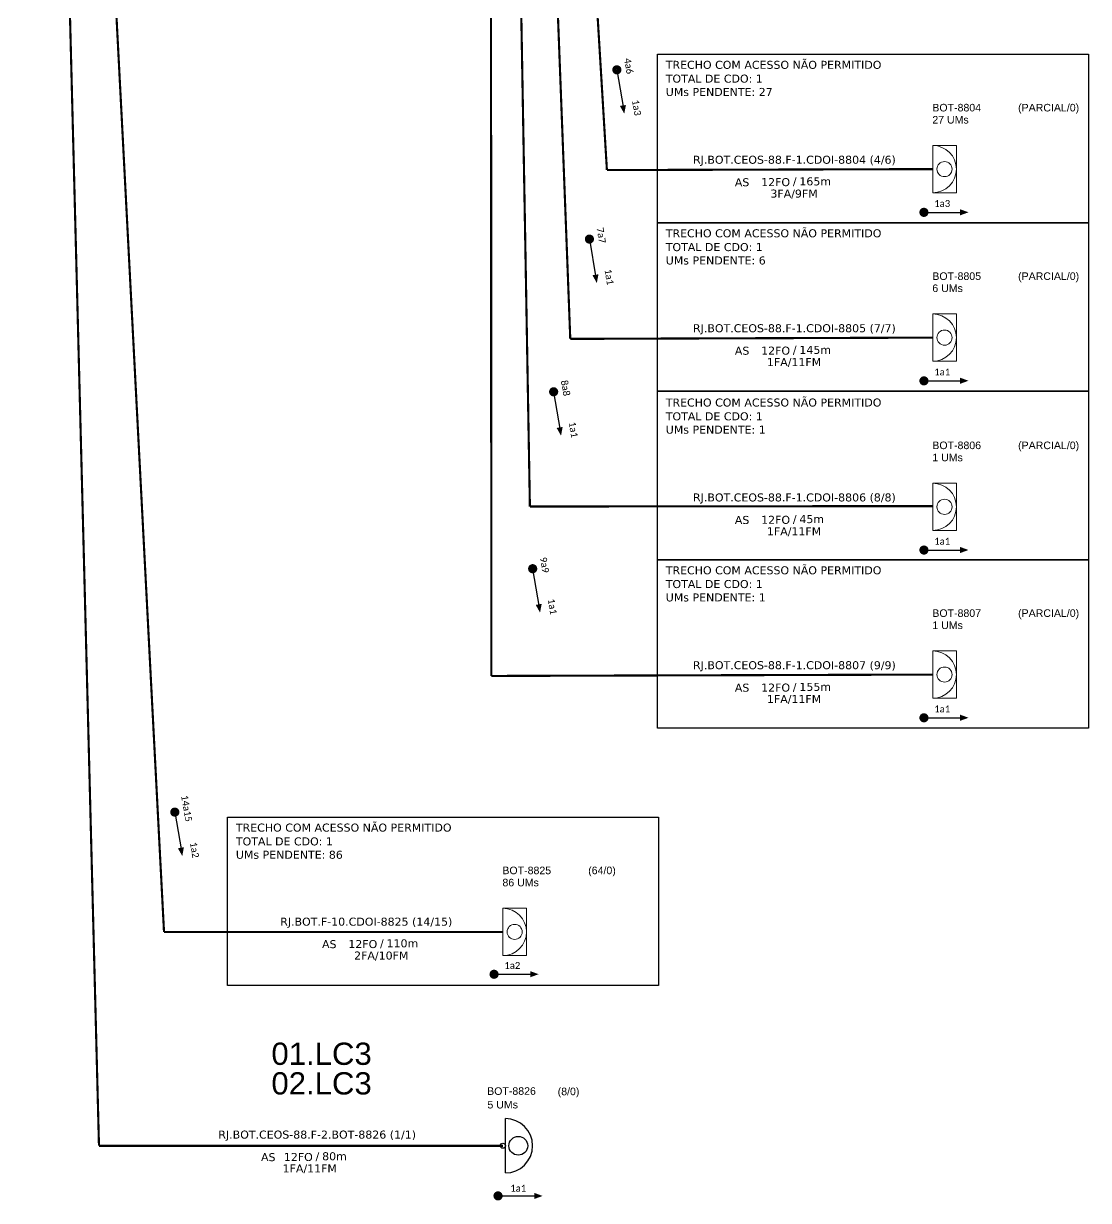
# Model space of a CAD drawing. Header units: metres. Extents: x -36 to 587728, y -8 to 9716578.
# Drawn here: x 587369.7 to 587586.5, y 9715862.5 to 9716102.3 of the extents above; entities that cross this region are included whole.
import ezdxf
from ezdxf.enums import TextEntityAlignment as Align

# ---------------------------------------------------------------- set-up
doc = ezdxf.new("R2010")
doc.units = ezdxf.units.M
doc.header["$LTSCALE"] = 0.5
doc.header["$MEASUREMENT"] = 0
for name, color, linetype, lineweight in [("20.0-LEGENDA DOS CDO'S", 1, 'Continuous', 0), ('20.1-CDO_INTERIOR', 1, 'Continuous', 0), ('20.2-CDO_POSTE', 1, 'Continuous', 5), ('40.1-ETIQUETAS', 1, 'Continuous', 20)]:
    doc.layers.add(name, color=color, linetype=linetype, lineweight=lineweight)
for name, color, linetype in [('CAP a instalar', 1, 'Continuous'), ('label_cabos', 7, 'Continuous'), ('SETA', 7, 'Continuous'), ('texto', 255, 'Continuous')]:
    doc.layers.add(name, color=color, linetype=linetype)
doc.styles.add('ARIAL', font='arial.ttf')
doc.styles.add('siredit', font='verdana.ttf')
doc.styles.get("Standard").update_dxf_attribs({"font": 'arial.ttf'})
doc.linetypes.add('FENCELINE1', pattern='A,0.25,-0.1,[133,ltypeshp.shx,S=0.1,R=0,X=-0.1,Y=0],-0.1,1', length=1.45)

# ---------------------------------------------------------------- blocks, each defined once
blk = doc.blocks.new('ETIQUETA_RS5F')
at = {"layer": '40.1-ETIQUETAS', "color": 0, "style": 'siredit'}
blk.add_text('/', height=1.5, dxfattribs=at).set_placement((1.58, -1.95), align=Align.MIDDLE_RIGHT)
for tag, p in [('ETIQUETA_R_PRIMARIA', (1.21, 4.1)), ('ETIQUETA_R_SECUNDARIA', (1.21, 2.1)), ('F_ATIVAS/F_MORTAS', (1.14, -4.24))]:
    blk.add_attdef(tag, text='', height=1.5, dxfattribs=at).set_placement(p, align=Align.MIDDLE_CENTER)
for tag, p in [('TIPO_CABO', (-6.58, -2.12)), ('CAP_CABO', (0.4, -2.09))]:
    blk.add_attdef(tag, text='', height=1.5, dxfattribs=at).set_placement(p, align=Align.MIDDLE_RIGHT)
blk.add_attdef('METROS', text='', height=1.5, dxfattribs=at).set_placement((2.14, -1.95), align=Align.MIDDLE_LEFT)
for tag, p in [('FUSÃO_1', (0.85, -8.39)), ('FUSÃO_2', (0.85, -10.6)), ('FUSÃO_3', (0.85, -12.93)), ('FUSÃO_4', (0.85, -15.14)), ('FUSÃO_5', (0.85, -17.16))]:
    blk.add_attdef(tag, text='', height=1.5, dxfattribs=at).set_placement(p, align=Align.CENTER)
blk = doc.blocks.new('CDOI_INT')
at = {"layer": '20.1-CDO_INTERIOR', "color": 0, "lineweight": 18}
blk.add_lwpolyline([(4.25, -4.25), (4.25, 4.25), (0, 4.25), (0, -4.25)], close=True, dxfattribs=at)
blk.add_circle((2.12, 0), 1.36, dxfattribs=at)
blk.add_arc((0, 0), 4.25, 270, 90, dxfattribs=at)
at = {"layer": "20.0-LEGENDA DOS CDO'S", "color": 0, "style": 'ARIAL'}
for tag, p in [('CDO_N', (-0.08, 10.38)), ('SPLITER_1', (21.18, 10.38)), ('SURVEY', (-0.08, 8.2)), ('SPLITER_2', (21.19, 8.68)), ('SAP', (-0.08, 6.23)), ('1:XX', (5.94, -2.22)), ('UMS', (5.94, -4.24))]:
    blk.add_attdef(tag, p, '', height=1.36, dxfattribs=at)
blk.add_attdef('FIBRAS_UTILIZADAS', text='', height=1.36, dxfattribs=at).set_placement((15.34, 10.38), align=Align.CENTER)
blk = doc.blocks.new('*U117')
at = {"color": 7}
blk.add_line((12.92, -5.49), (-2.38, -5.49), dxfattribs=at)
for centre, radius in [((5.27, -1.86), 2.64), ((5.27, -6.2), 0.708)]:
    blk.add_circle(centre, radius, dxfattribs=at)
blk.add_arc((5.27, -5.49), 7.65, 0, 180, dxfattribs=at)
blk = doc.blocks.new('CDOE-TEXTO PADRÃO')
at = {"layer": "20.0-LEGENDA DOS CDO'S", "color": 0, "style": 'ARIAL'}
for tag, p in [('CDO_N', (0.49, 7.39)), ('CORDOALHA', (0.5, 4.33)), ('SAP', (0.51, 1.67)), ('SPLITER_1', (0.59, -0.91)), ('SPLITER_2', (0.6, -3.55)), ('(XX-XX_F)S', (0.54, -8.29)), ('(XX-XX_L)S', (0.55, -10.83)), ('UMS', (0.55, -13.15))]:
    blk.add_attdef(tag, p, '', height=1.7, rotation=0.118, dxfattribs=at)
blk.add_attdef('FIBRAS_UTILIZADAS', text='', height=1.7, rotation=0.118, dxfattribs=at).set_placement((19.77, 7.43), align=Align.CENTER)

msp = doc.modelspace()

# ---------------------------------------------------------------- linework, layer by layer
at = {"color": 7}
for points in [[(587586.46, 9716061.69), (587498.71, 9716061.69), (587498.71, 9716096.02), (587586.46, 9716096.02)], [(587586.46, 9716027.36), (587498.71, 9716027.36), (587498.71, 9716061.69), (587586.46, 9716061.69)], [(587586.46, 9715993.04), (587498.71, 9715993.04), (587498.71, 9716027.36), (587586.46, 9716027.36)], [(587586.46, 9715958.71), (587498.71, 9715958.71), (587498.71, 9715993.04), (587586.46, 9715993.04)], [(587498.94, 9715906.29), (587411.18, 9715906.29), (587411.18, 9715940.62), (587498.94, 9715940.62)]]:
    msp.add_lwpolyline(points, close=True, dxfattribs=at)
at = {"color": 7, "const_width": 0.932}
for points in [[(587490.38, 9716093.31, 1), (587490.54, 9716092.39, 1)], [(587490.38, 9716093.31, 1), (587490.54, 9716092.39, 1)], [(587484.79, 9716058.82, 1), (587484.95, 9716057.9, 1)], [(587484.79, 9716058.82, 1), (587484.95, 9716057.9, 1)], [(587477.51, 9716027.71, 1), (587477.66, 9716026.79, 1)], [(587477.51, 9716027.71, 1), (587477.66, 9716026.79, 1)], [(587473.24, 9715991.67, 1), (587473.39, 9715990.75, 1)], [(587473.24, 9715991.67, 1), (587473.39, 9715990.75, 1)], [(587400.38, 9715942.08, 1), (587400.54, 9715941.16, 1)], [(587400.38, 9715942.08, 1), (587400.54, 9715941.16, 1)], [(587465.8, 9715863.43, 1), (587466.73, 9715863.43, 1)]]:
    msp.add_lwpolyline(points, format="xyb", close=True, dxfattribs=at)
at = {"color": 7}
for points in [[(587552.51, 9716063.81, 0.932, 0.932, 1), (587553.44, 9716063.81, 0.932, 0.932, 1)], [(587552.51, 9716029.48, 0.932, 0.932, 1), (587553.44, 9716029.48, 0.932, 0.932, 1)], [(587552.51, 9715995.01, 0.932, 0.932, 1), (587553.44, 9715995.01, 0.932, 0.932, 1)], [(587552.51, 9715960.83, 0.932, 0.932, 1), (587553.44, 9715960.83, 0.932, 0.932, 1)], [(587464.99, 9715908.58, 0.932, 0.932, 1), (587465.92, 9715908.58, 0.932, 0.932, 1)]]:
    msp.add_lwpolyline(points, format="xyseb", close=True, dxfattribs=at)
at = {"layer": 'CAP a instalar', "color": 7, "linetype": 'FENCELINE1', "ltscale": 7, "const_width": 0.435}
for points in [[(587398.26, 9715917.21), (587369.88, 9716464.07)], [(587369.88, 9716464.07), (587385.02, 9715873.64)], [(587464.68, 9716465.04), (587488.43, 9716072.42)], [(587464.68, 9716465.04), (587480.97, 9716038.03)], [(587472.75, 9716003.88), (587464.68, 9716465.04)], [(587464.68, 9716465.04), (587464.9, 9715969.36)], [(587488.43, 9716072.42), (587554.77, 9716072.62)], [(587480.97, 9716038.03), (587554.77, 9716038.29)], [(587472.75, 9716003.88), (587554.77, 9716003.96)], [(587464.9, 9715969.36), (587554.77, 9715969.64)], [(587467.25, 9715917.21), (587398.26, 9715917.21)], [(587467.25, 9715873.64), (587385.02, 9715873.64)]]:
    msp.add_lwpolyline(points, dxfattribs=at)
at = {"layer": 'SETA', "color": 7}
for points in [[(587490.46, 9716092.85), (587491.78, 9716084.95)], [(587490.46, 9716092.85), (587491.78, 9716084.95)], [(587552.98, 9716063.81), (587560.99, 9716063.81)], [(587484.87, 9716058.36), (587486.19, 9716050.46)], [(587484.87, 9716058.36), (587486.19, 9716050.46)], [(587552.98, 9716029.48), (587560.99, 9716029.48)], [(587477.58, 9716027.25), (587478.9, 9716019.35)], [(587477.58, 9716027.25), (587478.9, 9716019.35)], [(587552.98, 9715995.01), (587560.99, 9715995.01)], [(587473.31, 9715991.21), (587474.63, 9715983.31)], [(587473.31, 9715991.21), (587474.63, 9715983.31)], [(587552.98, 9715960.83), (587560.99, 9715960.83)], [(587400.46, 9715941.62), (587401.79, 9715933.72)], [(587400.46, 9715941.62), (587401.79, 9715933.72)], [(587465.45, 9715908.58), (587473.46, 9715908.58)], [(587466.27, 9715863.41), (587474.28, 9715863.41)]]:
    msp.add_lwpolyline(points, dxfattribs=at)
for points in [[(587492.3, 9716085.69), (587491.97, 9716083.91), (587491.07, 9716085.49)], [(587492.3, 9716085.69), (587491.97, 9716083.91), (587491.07, 9716085.49)], [(587560.34, 9716064.44), (587562.05, 9716063.82), (587560.34, 9716063.2)], [(587486.71, 9716051.2), (587486.38, 9716049.41), (587485.48, 9716050.99)], [(587486.71, 9716051.2), (587486.38, 9716049.41), (587485.48, 9716050.99)], [(587560.34, 9716030.12), (587562.05, 9716029.5), (587560.34, 9716028.88)], [(587479.42, 9716020.09), (587479.09, 9716018.3), (587478.2, 9716019.88)], [(587479.42, 9716020.09), (587479.09, 9716018.3), (587478.2, 9716019.88)], [(587560.34, 9715995.64), (587562.05, 9715995.02), (587560.34, 9715994.4)], [(587475.15, 9715984.05), (587474.82, 9715982.26), (587473.93, 9715983.84)], [(587475.15, 9715984.05), (587474.82, 9715982.26), (587473.93, 9715983.84)], [(587560.34, 9715961.47), (587562.05, 9715960.84), (587560.34, 9715960.22)], [(587402.31, 9715934.46), (587401.98, 9715932.67), (587401.08, 9715934.25)], [(587402.31, 9715934.46), (587401.98, 9715932.67), (587401.08, 9715934.25)], [(587472.82, 9715909.22), (587474.53, 9715908.6), (587472.82, 9715907.97)], [(587473.63, 9715864.05), (587475.34, 9715863.42), (587473.63, 9715862.8)]]:
    msp.add_solid(points, dxfattribs=at)

# ---------------------------------------------------------------- block references
at = {"layer": '20.2-CDO_POSTE', "color": 7}
ref = msp.add_blockref('CDOE-TEXTO PADRÃO', (587470.66, 9715873.7), dxfattribs=dict(at, xscale=0.9056124026656152, yscale=0.9056124026656152, zscale=0.9056124026656152))
ref.add_attrib('CDO_N', 'BOT-8826', (587464.05, 9715884.01), dxfattribs={"layer": "20.0-LEGENDA DOS CDO'S", "color": 0, "height": 1.539, "rotation": 0.118, "style": 'ARIAL'})
ref.add_attrib('CORDOALHA', '5 UMs', (587464.11, 9715881.24), dxfattribs={"layer": "20.0-LEGENDA DOS CDO'S", "color": 0, "height": 1.539, "rotation": 0.118, "style": 'ARIAL'})
ref.add_attrib('FIBRAS_UTILIZADAS', '       (8/0)', dxfattribs={"layer": "20.0-LEGENDA DOS CDO'S", "color": 0, "height": 1.5394, "rotation": 0.118, "style": 'ARIAL'}).set_placement((587478.53, 9715883.94), align=Align.CENTER)
at = {"layer": '40.1-ETIQUETAS', "color": 7}
ref = msp.add_blockref('CDOI_INT', (587554.77, 9716072.62), dxfattribs=dict(at, xscale=1.13240331868774, yscale=1.13240331868774, zscale=1.13240331868774))
ref.add_attrib('CDO_N', 'BOT-8804', (587554.68, 9716084.37), dxfattribs={"layer": "20.0-LEGENDA DOS CDO'S", "color": 0, "height": 1.54, "style": 'ARIAL'})
ref.add_attrib('FIBRAS_UTILIZADAS', '(PARCIAL/0)', (587572.14, 9716084.37), dxfattribs={"layer": "20.0-LEGENDA DOS CDO'S", "color": 0, "height": 1.5404, "style": 'ARIAL'})
ref.add_attrib('SURVEY', '27 UMs', (587554.68, 9716081.9), dxfattribs={"layer": "20.0-LEGENDA DOS CDO'S", "color": 0, "height": 1.54, "style": 'ARIAL'})
ref = msp.add_blockref('ETIQUETA_RS5F', (587525.32, 9716072.24), dxfattribs=dict(at, xscale=1.086734860186899, yscale=1.086734860186899, zscale=1.086734860186899))
ref.add_attrib('ETIQUETA_R_SECUNDARIA', 'RJ.BOT.CEOS-88.F-1.CDOI-8804 (4/6)', dxfattribs={"color": 0, "height": 1.6301, "style": 'siredit'}).set_placement((587526.6, 9716074.53), align=Align.MIDDLE_CENTER)
ref.add_attrib('TIPO_CABO', 'AS ', dxfattribs={"color": 0, "height": 1.63, "style": 'siredit'}).set_placement((587518.13, 9716069.94), align=Align.MIDDLE_RIGHT)
ref.add_attrib('CAP_CABO', '12FO', dxfattribs={"color": 0, "height": 1.63, "style": 'siredit'}).set_placement((587525.72, 9716069.97), align=Align.MIDDLE_RIGHT)
ref.add_attrib('METROS', '165m', dxfattribs={"color": 0, "height": 1.63, "style": 'siredit'}).set_placement((587527.61, 9716070.12), align=Align.MIDDLE_LEFT)
ref.add_attrib('F_ATIVAS/F_MORTAS', '3FA/9FM', dxfattribs={"color": 0, "height": 1.63, "style": 'siredit'}).set_placement((587526.53, 9716067.63), align=Align.MIDDLE_CENTER)
ref = msp.add_blockref('CDOI_INT', (587554.77, 9716038.29), dxfattribs=dict(at, xscale=1.13240331868774, yscale=1.13240331868774, zscale=1.13240331868774))
ref.add_attrib('CDO_N', 'BOT-8805', (587554.68, 9716050.04), dxfattribs={"layer": "20.0-LEGENDA DOS CDO'S", "color": 0, "height": 1.54, "style": 'ARIAL'})
ref.add_attrib('FIBRAS_UTILIZADAS', '(PARCIAL/0)', (587572.14, 9716050.04), dxfattribs={"layer": "20.0-LEGENDA DOS CDO'S", "color": 0, "height": 1.5404, "style": 'ARIAL'})
ref.add_attrib('SURVEY', '6 UMs', (587554.68, 9716047.58), dxfattribs={"layer": "20.0-LEGENDA DOS CDO'S", "color": 0, "height": 1.54, "style": 'ARIAL'})
ref = msp.add_blockref('ETIQUETA_RS5F', (587525.32, 9716037.92), dxfattribs=dict(at, xscale=1.086734860186899, yscale=1.086734860186899, zscale=1.086734860186899))
ref.add_attrib('ETIQUETA_R_SECUNDARIA', 'RJ.BOT.CEOS-88.F-1.CDOI-8805 (7/7)', dxfattribs={"color": 0, "height": 1.6301, "style": 'siredit'}).set_placement((587526.6, 9716040.2), align=Align.MIDDLE_CENTER)
ref.add_attrib('TIPO_CABO', 'AS ', dxfattribs={"color": 0, "height": 1.63, "style": 'siredit'}).set_placement((587518.13, 9716035.62), align=Align.MIDDLE_RIGHT)
ref.add_attrib('CAP_CABO', '12FO', dxfattribs={"color": 0, "height": 1.63, "style": 'siredit'}).set_placement((587525.72, 9716035.64), align=Align.MIDDLE_RIGHT)
ref.add_attrib('METROS', '145m', dxfattribs={"color": 0, "height": 1.63, "style": 'siredit'}).set_placement((587527.61, 9716035.79), align=Align.MIDDLE_LEFT)
ref.add_attrib('F_ATIVAS/F_MORTAS', '1FA/11FM', dxfattribs={"color": 0, "height": 1.63, "style": 'siredit'}).set_placement((587526.53, 9716033.3), align=Align.MIDDLE_CENTER)
ref = msp.add_blockref('CDOI_INT', (587554.77, 9716003.81), dxfattribs=dict(at, xscale=1.13240331868774, yscale=1.13240331868774, zscale=1.13240331868774))
ref.add_attrib('CDO_N', 'BOT-8806', (587554.68, 9716015.57), dxfattribs={"layer": "20.0-LEGENDA DOS CDO'S", "color": 0, "height": 1.54, "style": 'ARIAL'})
ref.add_attrib('FIBRAS_UTILIZADAS', '(PARCIAL/0)', (587572.14, 9716015.57), dxfattribs={"layer": "20.0-LEGENDA DOS CDO'S", "color": 0, "height": 1.5404, "style": 'ARIAL'})
ref.add_attrib('SURVEY', '1 UMs', (587554.68, 9716013.1), dxfattribs={"layer": "20.0-LEGENDA DOS CDO'S", "color": 0, "height": 1.54, "style": 'ARIAL'})
ref = msp.add_blockref('ETIQUETA_RS5F', (587525.32, 9716003.44), dxfattribs=dict(at, xscale=1.086734860186899, yscale=1.086734860186899, zscale=1.086734860186899))
ref.add_attrib('ETIQUETA_R_SECUNDARIA', 'RJ.BOT.CEOS-88.F-1.CDOI-8806 (8/8)', dxfattribs={"color": 0, "height": 1.6301, "style": 'siredit'}).set_placement((587526.6, 9716005.73), align=Align.MIDDLE_CENTER)
ref.add_attrib('TIPO_CABO', 'AS ', dxfattribs={"color": 0, "height": 1.63, "style": 'siredit'}).set_placement((587518.13, 9716001.14), align=Align.MIDDLE_RIGHT)
ref.add_attrib('CAP_CABO', '12FO', dxfattribs={"color": 0, "height": 1.63, "style": 'siredit'}).set_placement((587525.72, 9716001.17), align=Align.MIDDLE_RIGHT)
ref.add_attrib('METROS', '45m', dxfattribs={"color": 0, "height": 1.63, "style": 'siredit'}).set_placement((587527.61, 9716001.32), align=Align.MIDDLE_LEFT)
ref.add_attrib('F_ATIVAS/F_MORTAS', '1FA/11FM', dxfattribs={"color": 0, "height": 1.63, "style": 'siredit'}).set_placement((587526.53, 9715998.83), align=Align.MIDDLE_CENTER)
ref = msp.add_blockref('CDOI_INT', (587554.77, 9715969.64), dxfattribs=dict(at, xscale=1.13240331868774, yscale=1.13240331868774, zscale=1.13240331868774))
ref.add_attrib('CDO_N', 'BOT-8807', (587554.68, 9715981.39), dxfattribs={"layer": "20.0-LEGENDA DOS CDO'S", "color": 0, "height": 1.54, "style": 'ARIAL'})
ref.add_attrib('FIBRAS_UTILIZADAS', '(PARCIAL/0)', (587572.14, 9715981.39), dxfattribs={"layer": "20.0-LEGENDA DOS CDO'S", "color": 0, "height": 1.5404, "style": 'ARIAL'})
ref.add_attrib('SURVEY', '1 UMs', (587554.68, 9715978.92), dxfattribs={"layer": "20.0-LEGENDA DOS CDO'S", "color": 0, "height": 1.54, "style": 'ARIAL'})
ref = msp.add_blockref('ETIQUETA_RS5F', (587525.32, 9715969.26), dxfattribs=dict(at, xscale=1.086734860186899, yscale=1.086734860186899, zscale=1.086734860186899))
ref.add_attrib('ETIQUETA_R_SECUNDARIA', 'RJ.BOT.CEOS-88.F-1.CDOI-8807 (9/9)', dxfattribs={"color": 0, "height": 1.6301, "style": 'siredit'}).set_placement((587526.6, 9715971.55), align=Align.MIDDLE_CENTER)
ref.add_attrib('TIPO_CABO', 'AS ', dxfattribs={"color": 0, "height": 1.63, "style": 'siredit'}).set_placement((587518.13, 9715966.97), align=Align.MIDDLE_RIGHT)
ref.add_attrib('CAP_CABO', '12FO', dxfattribs={"color": 0, "height": 1.63, "style": 'siredit'}).set_placement((587525.72, 9715966.99), align=Align.MIDDLE_RIGHT)
ref.add_attrib('METROS', '155m', dxfattribs={"color": 0, "height": 1.63, "style": 'siredit'}).set_placement((587527.61, 9715967.14), align=Align.MIDDLE_LEFT)
ref.add_attrib('F_ATIVAS/F_MORTAS', '1FA/11FM', dxfattribs={"color": 0, "height": 1.63, "style": 'siredit'}).set_placement((587526.53, 9715964.65), align=Align.MIDDLE_CENTER)
ref = msp.add_blockref('CDOI_INT', (587467.25, 9715917.21), dxfattribs=dict(at, xscale=1.13240331868774, yscale=1.13240331868774, zscale=1.13240331868774))
ref.add_attrib('CDO_N', 'BOT-8825', (587467.15, 9715928.97), dxfattribs={"layer": "20.0-LEGENDA DOS CDO'S", "color": 0, "height": 1.54, "style": 'ARIAL'})
ref.add_attrib('FIBRAS_UTILIZADAS', '(64/0)', (587484.62, 9715928.97), dxfattribs={"layer": "20.0-LEGENDA DOS CDO'S", "color": 0, "height": 1.54, "style": 'ARIAL'})
ref.add_attrib('SURVEY', '86 UMs', (587467.16, 9715926.5), dxfattribs={"layer": "20.0-LEGENDA DOS CDO'S", "color": 0, "height": 1.54, "style": 'ARIAL'})
ref = msp.add_blockref('ETIQUETA_RS5F', (587441.28, 9715917.02), dxfattribs=dict(at, xscale=1.086734860186899, yscale=1.086734860186899, zscale=1.086734860186899))
ref.add_attrib('ETIQUETA_R_SECUNDARIA', 'RJ.BOT.F-10.CDOI-8825 (14/15)', dxfattribs={"color": 0, "height": 1.6301, "style": 'siredit'}).set_placement((587439.43, 9715919.3), align=Align.MIDDLE_CENTER)
ref.add_attrib('TIPO_CABO', 'AS ', dxfattribs={"color": 0, "height": 1.63, "style": 'siredit'}).set_placement((587434.09, 9715914.72), align=Align.MIDDLE_RIGHT)
ref.add_attrib('CAP_CABO', '12FO', dxfattribs={"color": 0, "height": 1.63, "style": 'siredit'}).set_placement((587441.68, 9715914.74), align=Align.MIDDLE_RIGHT)
ref.add_attrib('METROS', '110m', dxfattribs={"color": 0, "height": 1.63, "style": 'siredit'}).set_placement((587443.57, 9715914.89), align=Align.MIDDLE_LEFT)
ref.add_attrib('F_ATIVAS/F_MORTAS', '2FA/10FM', dxfattribs={"color": 0, "height": 1.63, "style": 'siredit'}).set_placement((587442.49, 9715912.4), align=Align.MIDDLE_CENTER)
ref = msp.add_blockref('ETIQUETA_RS5F', (587428.15, 9715873.63), dxfattribs=dict(at, xscale=1.086734866023439, yscale=1.086734866023439, zscale=1.086734866023439))
ref.add_attrib('ETIQUETA_R_SECUNDARIA', 'RJ.BOT.CEOS-88.F-2.BOT-8826 (1/1)', dxfattribs={"color": 0, "height": 1.6301, "style": 'siredit'}).set_placement((587429.44, 9715875.92), align=Align.MIDDLE_CENTER)
ref.add_attrib('TIPO_CABO', 'AS', dxfattribs={"color": 0, "height": 1.63, "style": 'siredit'}).set_placement((587420.96, 9715871.33), align=Align.MIDDLE_RIGHT)
ref.add_attrib('CAP_CABO', '12FO', dxfattribs={"color": 0, "height": 1.63, "style": 'siredit'}).set_placement((587428.55, 9715871.36), align=Align.MIDDLE_RIGHT)
ref.add_attrib('METROS', '80m', dxfattribs={"color": 0, "height": 1.63, "style": 'siredit'}).set_placement((587430.45, 9715871.51), align=Align.MIDDLE_LEFT)
ref.add_attrib('F_ATIVAS/F_MORTAS', '1FA/11FM', dxfattribs={"color": 0, "height": 1.63, "style": 'siredit'}).set_placement((587427.93, 9715869.02), align=Align.MIDDLE_CENTER)
at = {"layer": 'label_cabos', "color": 7, "xscale": 0.7244899110257627, "yscale": 0.7244899110257627, "zscale": 0.72448992, "rotation": 270}
msp.add_blockref('*U117', (587471.74, 9715877.46), dxfattribs=at)

# ---------------------------------------------------------------- texts
at = {"color": 7, "style": 'siredit'}
for s, p in [('TRECHO COM ACESSO NÃO PERMITIDO', (587500.41, 9716093.05)), ('TOTAL DE CDO: 1', (587500.41, 9716090.24)), ('UMs PENDENTE: 27', (587500.41, 9716087.52)), ('TRECHO COM ACESSO NÃO PERMITIDO', (587500.41, 9716058.73)), ('TOTAL DE CDO: 1', (587500.41, 9716055.92)), ('UMs PENDENTE: 6', (587500.41, 9716053.19)), ('TRECHO COM ACESSO NÃO PERMITIDO', (587500.41, 9716024.25)), ('TOTAL DE CDO: 1', (587500.41, 9716021.44)), ('UMs PENDENTE: 1', (587500.41, 9716018.72)), ('TRECHO COM ACESSO NÃO PERMITIDO', (587500.41, 9715990.07)), ('TOTAL DE CDO: 1', (587500.41, 9715987.27)), ('UMs PENDENTE: 1', (587500.41, 9715984.54)), ('TRECHO COM ACESSO NÃO PERMITIDO', (587412.89, 9715937.65)), ('TOTAL DE CDO: 1', (587412.89, 9715934.84)), ('UMs PENDENTE: 86', (587412.89, 9715932.12))]:
    msp.add_text(s, height=1.6301, dxfattribs=at).set_placement(p)
at = {"color": 7, "char_height": 1.3975, "width": 23.6268, "attachment_point": 5, "style": 'ARIAL'}
for s, insert in [('\\C7;\\fCalibri|b0|i0|c0|p34;1a3', (587556.69, 9716065.61)), ('\\C7;\\fCalibri|b0|i0|c0|p34;1a1', (587556.69, 9716031.28)), ('\\C7;\\fCalibri|b0|i0|c0|p34;1a1', (587556.69, 9715996.8)), ('\\C7;\\fCalibri|b0|i0|c0|p34;1a1', (587556.69, 9715962.63)), ('\\C7;\\fCalibri|b0|i0|c0|p34;1a2', (587469.17, 9715910.38))]:
    msp.add_mtext(s, dxfattribs=dict(at, insert=insert))
at = {"layer": 'texto', "color": 7, "char_height": 1.3975, "width": 23.6268, "attachment_point": 5}
for s, insert, rotation in [('\\C7;\\fCalibri|b0|i0|c0|p34;4a6', (587492.87, 9716093.62), 279.4775), ('\\C7;\\fCalibri|b0|i0|c0|p34;1a3', (587494.48, 9716085.13), 279.4775), ('\\C7;\\fCalibri|b0|i0|c0|p34;7a7', (587487.28, 9716059.12), 279.4775), ('\\C7;\\fCalibri|b0|i0|c0|p34;1a1', (587488.89, 9716050.64), 279.4775), ('\\C7;\\fCalibri|b0|i0|c0|p34;8a8', (587479.99, 9716028.01), 279.4775), ('\\C7;\\fCalibri|b0|i0|c0|p34;1a1', (587481.6, 9716019.53), 279.4775), ('\\C7;\\fCalibri|b0|i0|c0|p34;9a9', (587475.72, 9715991.97), 279.4775), ('\\C7;\\fCalibri|b0|i0|c0|p34;1a1', (587477.33, 9715983.49), 279.4775), ('\\C7;\\fCalibri|b0|i0|c0|p34;14a15', (587402.87, 9715942.38), 279.5411), ('\\C7;\\fCalibri|b0|i0|c0|p34;1a2', (587404.48, 9715933.9), 279.5411)]:
    msp.add_mtext(s, dxfattribs=dict(at, insert=insert, rotation=rotation))
at = {"layer": 'texto', "color": 7, "attachment_point": 5}
for s, insert, char_height, width in [('\\fArial|b0|i0;01.LC3', (587430.34, 9715892.36), 4.5357, 35.3284), ('\\fArial|b0|i0;02.LC3', (587430.34, 9715886.33), 4.5357, 35.3284), ('\\C7;\\fCalibri|b0|i0|c0|p34;1a1', (587470.38, 9715864.99), 1.3976, 23.6268)]:
    msp.add_mtext(s, dxfattribs=dict(at, insert=insert, char_height=char_height, width=width))

doc.saveas('drawing.dxf')
